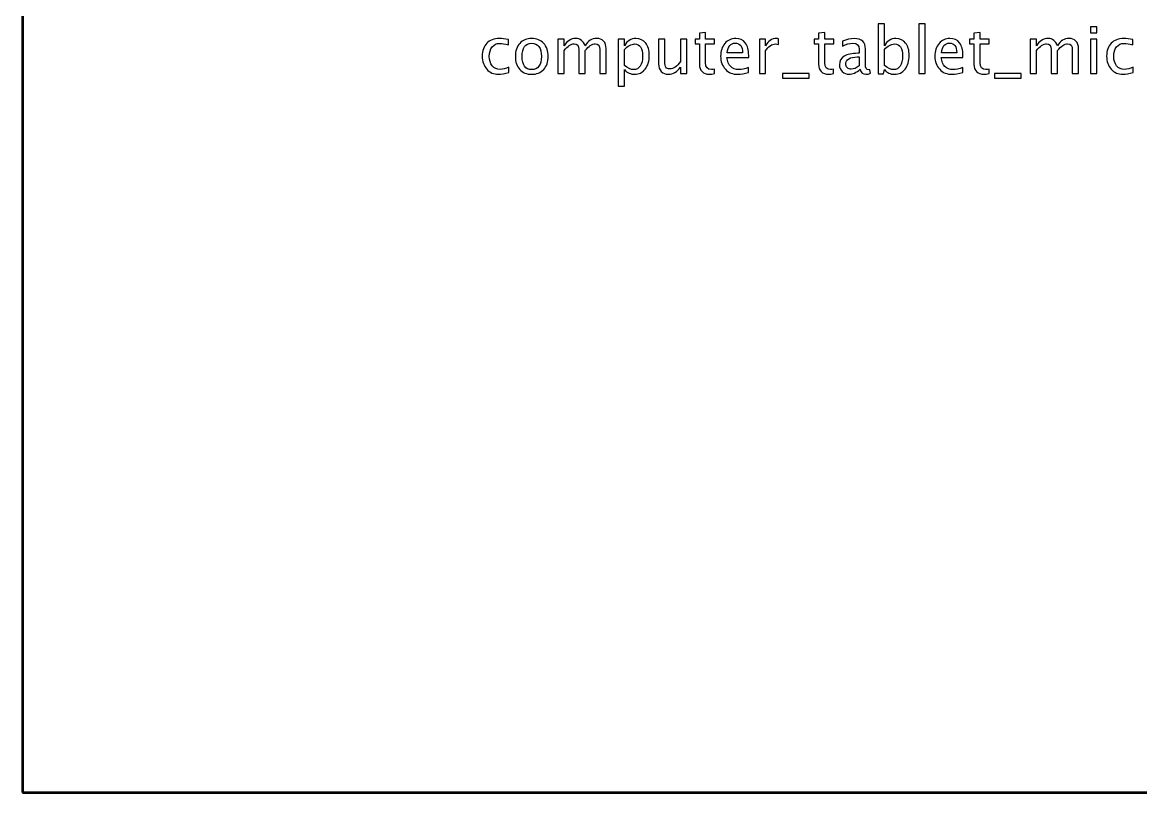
# Model space of a CAD drawing. Header units: centimetres. Extents: x -69 to 69, y -115 to 104.
# Drawn here: x 36.96 to 51.59, y 28.95 to 39.03 of the extents above; entities that cross this region are included whole.
import ezdxf

# ---------------------------------------------------------------- set-up
doc = ezdxf.new("R2010")
doc.units = ezdxf.units.CM
doc.header["$MEASUREMENT"] = 0
doc.layers.add('Layer 1', color=7, linetype='Continuous')

msp = doc.modelspace()

# ---------------------------------------------------------------- linework, layer by layer
at = {"layer": 'Layer 1', "lineweight": 53}
msp.add_lwpolyline([(36.9625, 28.95), (66.1625, 28.95), (66.1625, 49.05), (36.9625, 49.05), (36.9625, 28.95)], close=True, dxfattribs=at)
at = {"layer": 'Layer 1'}
for points, knots in [([(48.15972, 38.35768), (48.15972, 38.35768), (48.15972, 39.01554), (48.15972, 39.01554), (48.15972, 39.01554), (48.15972, 39.01554), (48.241, 39.01554), (48.241, 39.01554), (48.241, 39.01554), (48.241, 39.01554), (48.241, 38.72669), (48.241, 38.72669), (48.241, 38.72669), (48.2743, 38.78948), (48.3244, 38.82081), (48.39114, 38.82081), (48.39114, 38.82081), (48.44519, 38.82081), (48.48766, 38.80119), (48.51871, 38.76182), (48.51871, 38.76182), (48.54975, 38.72245), (48.56528, 38.66869), (48.56528, 38.60053), (48.56528, 38.60053), (48.56528, 38.52631), (48.54764, 38.46634), (48.5125, 38.4209), (48.5125, 38.4209), (48.47736, 38.37532), (48.43108, 38.3526), (48.37379, 38.3526), (48.37379, 38.3526), (48.32059, 38.3526), (48.27628, 38.37292), (48.241, 38.4137), (48.241, 38.4137), (48.241, 38.4137), (48.23112, 38.35768), (48.23112, 38.35768), (48.23112, 38.35768), (48.23112, 38.35768), (48.15972, 38.35768), (48.15972, 38.35768)], [0, 0, 0, 0, 0.08333333, 0.08333333, 0.08333333, 0.08333333, 0.16666667, 0.16666667, 0.16666667, 0.16666667, 0.25, 0.25, 0.25, 0.25, 0.33333333, 0.33333333, 0.33333333, 0.33333333, 0.41666667, 0.41666667, 0.41666667, 0.41666667, 0.5, 0.5, 0.5, 0.5, 0.58333333, 0.58333333, 0.58333333, 0.58333333, 0.66666667, 0.66666667, 0.66666667, 0.66666667, 0.75, 0.75, 0.75, 0.75, 0.83333333, 0.83333333, 0.83333333, 0.83333333, 1, 1, 1, 1]), ([(48.69256, 38.36276), (48.69256, 38.36276), (48.69256, 39.01554), (48.69256, 39.01554), (48.69256, 39.01554), (48.69256, 39.01554), (48.77384, 39.01554), (48.77384, 39.01554), (48.77384, 39.01554), (48.77384, 39.01554), (48.77384, 38.36276), (48.77384, 38.36276), (48.77384, 38.36276), (48.77384, 38.36276), (48.69256, 38.36276), (48.69256, 38.36276)], [0, 0, 0, 0, 0.2, 0.2, 0.2, 0.2, 0.4, 0.4, 0.4, 0.4, 0.6, 0.6, 0.6, 0.6, 1, 1, 1, 1]), ([(50.93949, 38.89362), (50.93949, 38.89362), (50.93949, 38.9749), (50.93949, 38.9749), (50.93949, 38.9749), (50.93949, 38.9749), (51.02077, 38.9749), (51.02077, 38.9749), (51.02077, 38.9749), (51.02077, 38.9749), (51.02077, 38.89362), (51.02077, 38.89362), (51.02077, 38.89362), (51.02077, 38.89362), (50.93949, 38.89362), (50.93949, 38.89362)], [0, 0, 0, 0, 0.2, 0.2, 0.2, 0.2, 0.4, 0.4, 0.4, 0.4, 0.6, 0.6, 0.6, 0.6, 1, 1, 1, 1]), ([(43.32635, 38.37631), (43.27372, 38.3605), (43.22828, 38.3526), (43.19004, 38.3526), (43.19004, 38.3526), (43.12936, 38.3526), (43.07913, 38.37504), (43.03919, 38.41977), (43.03919, 38.41977), (42.99926, 38.46464), (42.97922, 38.52123), (42.97922, 38.58939), (42.97922, 38.58939), (42.97922, 38.6622), (42.99898, 38.71907), (43.03849, 38.75971), (43.03849, 38.75971), (43.078, 38.80049), (43.13317, 38.82081), (43.20401, 38.82081), (43.20401, 38.82081), (43.23887, 38.82081), (43.27809, 38.81601), (43.32127, 38.80642), (43.32127, 38.80642), (43.32127, 38.80642), (43.32127, 38.73783), (43.32127, 38.73783), (43.32127, 38.73783), (43.27541, 38.75138), (43.23802, 38.75815), (43.20923, 38.75815), (43.20923, 38.75815), (43.16746, 38.75815), (43.13402, 38.74249), (43.10904, 38.71131), (43.10904, 38.71131), (43.08407, 38.68012), (43.07151, 38.63849), (43.07151, 38.58656), (43.07151, 38.58656), (43.07151, 38.53619), (43.08449, 38.49555), (43.11031, 38.46436), (43.11031, 38.46436), (43.13614, 38.43332), (43.16986, 38.41779), (43.21177, 38.41779), (43.21177, 38.41779), (43.24888, 38.41779), (43.28698, 38.42739), (43.32635, 38.44658), (43.32635, 38.44658), (43.32635, 38.44658), (43.32635, 38.37631), (43.32635, 38.37631)], [0, 0, 0, 0, 0.06666667, 0.06666667, 0.06666667, 0.06666667, 0.13333333, 0.13333333, 0.13333333, 0.13333333, 0.2, 0.2, 0.2, 0.2, 0.26666667, 0.26666667, 0.26666667, 0.26666667, 0.33333333, 0.33333333, 0.33333333, 0.33333333, 0.4, 0.4, 0.4, 0.4, 0.46666667, 0.46666667, 0.46666667, 0.46666667, 0.53333333, 0.53333333, 0.53333333, 0.53333333, 0.6, 0.6, 0.6, 0.6, 0.66666667, 0.66666667, 0.66666667, 0.66666667, 0.73333333, 0.73333333, 0.73333333, 0.73333333, 0.8, 0.8, 0.8, 0.8, 0.86666667, 0.86666667, 0.86666667, 0.86666667, 1, 1, 1, 1]), ([(43.62707, 38.3526), (43.56117, 38.3526), (43.50896, 38.37363), (43.47057, 38.41568), (43.47057, 38.41568), (43.43205, 38.45773), (43.41286, 38.51488), (43.41286, 38.58699), (43.41286, 38.58699), (43.41286, 38.65895), (43.43205, 38.71596), (43.47057, 38.75787), (43.47057, 38.75787), (43.50896, 38.79978), (43.56117, 38.82081), (43.62707, 38.82081), (43.62707, 38.82081), (43.69297, 38.82081), (43.74518, 38.79978), (43.78356, 38.75787), (43.78356, 38.75787), (43.82208, 38.71596), (43.84128, 38.65895), (43.84128, 38.58699), (43.84128, 38.58699), (43.84128, 38.51488), (43.82208, 38.45773), (43.78356, 38.41568), (43.78356, 38.41568), (43.74518, 38.37363), (43.69297, 38.3526), (43.62707, 38.3526)], [0, 0, 0, 0, 0.11111111, 0.11111111, 0.11111111, 0.11111111, 0.22222222, 0.22222222, 0.22222222, 0.22222222, 0.33333333, 0.33333333, 0.33333333, 0.33333333, 0.44444444, 0.44444444, 0.44444444, 0.44444444, 0.55555556, 0.55555556, 0.55555556, 0.55555556, 0.66666667, 0.66666667, 0.66666667, 0.66666667, 0.77777778, 0.77777778, 0.77777778, 0.77777778, 1, 1, 1, 1]), ([(43.96856, 38.36276), (43.96856, 38.36276), (43.96856, 38.8115), (43.96856, 38.8115), (43.96856, 38.8115), (43.96856, 38.8115), (44.04984, 38.8115), (44.04984, 38.8115), (44.04984, 38.8115), (44.04984, 38.8115), (44.04984, 38.72669), (44.04984, 38.72669), (44.04984, 38.72669), (44.08949, 38.78948), (44.14029, 38.82081), (44.20252, 38.82081), (44.20252, 38.82081), (44.2625, 38.82081), (44.30328, 38.78948), (44.32501, 38.72669), (44.32501, 38.72669), (44.36353, 38.79005), (44.41377, 38.82166), (44.47543, 38.82166), (44.47543, 38.82166), (44.5148, 38.82166), (44.54542, 38.81008), (44.5673, 38.7868), (44.5673, 38.7868), (44.58917, 38.76352), (44.60018, 38.73092), (44.60018, 38.68901), (44.60018, 38.68901), (44.60018, 38.68901), (44.60018, 38.36276), (44.60018, 38.36276), (44.60018, 38.36276), (44.60018, 38.36276), (44.5189, 38.36276), (44.5189, 38.36276), (44.5189, 38.36276), (44.5189, 38.36276), (44.5189, 38.6756), (44.5189, 38.6756), (44.5189, 38.6756), (44.5189, 38.72669), (44.49858, 38.75223), (44.45794, 38.75223), (44.45794, 38.75223), (44.41574, 38.75223), (44.37143, 38.72245), (44.32501, 38.66276), (44.32501, 38.66276), (44.32501, 38.66276), (44.32501, 38.36276), (44.32501, 38.36276), (44.32501, 38.36276), (44.32501, 38.36276), (44.24373, 38.36276), (44.24373, 38.36276), (44.24373, 38.36276), (44.24373, 38.36276), (44.24373, 38.67589), (44.24373, 38.67589), (44.24373, 38.67589), (44.24373, 38.72739), (44.22313, 38.75307), (44.18178, 38.75307), (44.18178, 38.75307), (44.14072, 38.75307), (44.09669, 38.72316), (44.04984, 38.66319), (44.04984, 38.66319), (44.04984, 38.66319), (44.04984, 38.36276), (44.04984, 38.36276), (44.04984, 38.36276), (44.04984, 38.36276), (43.96856, 38.36276), (43.96856, 38.36276)], [0, 0, 0, 0, 0.04761905, 0.04761905, 0.04761905, 0.04761905, 0.0952381, 0.0952381, 0.0952381, 0.0952381, 0.14285714, 0.14285714, 0.14285714, 0.14285714, 0.19047619, 0.19047619, 0.19047619, 0.19047619, 0.23809524, 0.23809524, 0.23809524, 0.23809524, 0.28571429, 0.28571429, 0.28571429, 0.28571429, 0.33333333, 0.33333333, 0.33333333, 0.33333333, 0.38095238, 0.38095238, 0.38095238, 0.38095238, 0.42857143, 0.42857143, 0.42857143, 0.42857143, 0.47619048, 0.47619048, 0.47619048, 0.47619048, 0.52380952, 0.52380952, 0.52380952, 0.52380952, 0.57142857, 0.57142857, 0.57142857, 0.57142857, 0.61904762, 0.61904762, 0.61904762, 0.61904762, 0.66666667, 0.66666667, 0.66666667, 0.66666667, 0.71428571, 0.71428571, 0.71428571, 0.71428571, 0.76190476, 0.76190476, 0.76190476, 0.76190476, 0.80952381, 0.80952381, 0.80952381, 0.80952381, 0.85714286, 0.85714286, 0.85714286, 0.85714286, 0.9047619, 0.9047619, 0.9047619, 0.9047619, 1, 1, 1, 1]), ([(44.75907, 38.19935), (44.75907, 38.19935), (44.75907, 38.8115), (44.75907, 38.8115), (44.75907, 38.8115), (44.75907, 38.8115), (44.84035, 38.8115), (44.84035, 38.8115), (44.84035, 38.8115), (44.84035, 38.8115), (44.84035, 38.72669), (44.84035, 38.72669), (44.84035, 38.72669), (44.87365, 38.78948), (44.92375, 38.82081), (44.99049, 38.82081), (44.99049, 38.82081), (45.04454, 38.82081), (45.08701, 38.80119), (45.11806, 38.76182), (45.11806, 38.76182), (45.1491, 38.72245), (45.16463, 38.66869), (45.16463, 38.60053), (45.16463, 38.60053), (45.16463, 38.52631), (45.14699, 38.46634), (45.11185, 38.4209), (45.11185, 38.4209), (45.07671, 38.37532), (45.03043, 38.3526), (44.97314, 38.3526), (44.97314, 38.3526), (44.91994, 38.3526), (44.87563, 38.37292), (44.84035, 38.4137), (44.84035, 38.4137), (44.84035, 38.4137), (44.84035, 38.19935), (44.84035, 38.19935), (44.84035, 38.19935), (44.84035, 38.19935), (44.75907, 38.19935), (44.75907, 38.19935)], [0, 0, 0, 0, 0.08333333, 0.08333333, 0.08333333, 0.08333333, 0.16666667, 0.16666667, 0.16666667, 0.16666667, 0.25, 0.25, 0.25, 0.25, 0.33333333, 0.33333333, 0.33333333, 0.33333333, 0.41666667, 0.41666667, 0.41666667, 0.41666667, 0.5, 0.5, 0.5, 0.5, 0.58333333, 0.58333333, 0.58333333, 0.58333333, 0.66666667, 0.66666667, 0.66666667, 0.66666667, 0.75, 0.75, 0.75, 0.75, 0.83333333, 0.83333333, 0.83333333, 0.83333333, 1, 1, 1, 1]), ([(45.573, 38.36276), (45.573, 38.36276), (45.573, 38.44714), (45.573, 38.44714), (45.573, 38.44714), (45.52968, 38.38407), (45.47705, 38.3526), (45.41524, 38.3526), (45.41524, 38.3526), (45.37601, 38.3526), (45.34483, 38.36488), (45.32168, 38.38957), (45.32168, 38.38957), (45.2984, 38.41427), (45.28683, 38.44743), (45.28683, 38.48934), (45.28683, 38.48934), (45.28683, 38.48934), (45.28683, 38.8115), (45.28683, 38.8115), (45.28683, 38.8115), (45.28683, 38.8115), (45.36811, 38.8115), (45.36811, 38.8115), (45.36811, 38.8115), (45.36811, 38.8115), (45.36811, 38.51587), (45.36811, 38.51587), (45.36811, 38.51587), (45.36811, 38.48214), (45.37305, 38.45829), (45.38279, 38.44418), (45.38279, 38.44418), (45.39266, 38.42993), (45.40903, 38.42287), (45.43203, 38.42287), (45.43203, 38.42287), (45.48171, 38.42287), (45.52884, 38.45547), (45.573, 38.52081), (45.573, 38.52081), (45.573, 38.52081), (45.573, 38.8115), (45.573, 38.8115), (45.573, 38.8115), (45.573, 38.8115), (45.65429, 38.8115), (45.65429, 38.8115), (45.65429, 38.8115), (45.65429, 38.8115), (45.65429, 38.36276), (45.65429, 38.36276), (45.65429, 38.36276), (45.65429, 38.36276), (45.573, 38.36276), (45.573, 38.36276)], [0, 0, 0, 0, 0.06666667, 0.06666667, 0.06666667, 0.06666667, 0.13333333, 0.13333333, 0.13333333, 0.13333333, 0.2, 0.2, 0.2, 0.2, 0.26666667, 0.26666667, 0.26666667, 0.26666667, 0.33333333, 0.33333333, 0.33333333, 0.33333333, 0.4, 0.4, 0.4, 0.4, 0.46666667, 0.46666667, 0.46666667, 0.46666667, 0.53333333, 0.53333333, 0.53333333, 0.53333333, 0.6, 0.6, 0.6, 0.6, 0.66666667, 0.66666667, 0.66666667, 0.66666667, 0.73333333, 0.73333333, 0.73333333, 0.73333333, 0.8, 0.8, 0.8, 0.8, 0.86666667, 0.86666667, 0.86666667, 0.86666667, 1, 1, 1, 1]), ([(46.01807, 38.3629), (45.99295, 38.35599), (45.97108, 38.3526), (45.9526, 38.3526), (45.9526, 38.3526), (45.91111, 38.3526), (45.87879, 38.36445), (45.85565, 38.38816), (45.85565, 38.38816), (45.83237, 38.41187), (45.8208, 38.44475), (45.8208, 38.48694), (45.8208, 38.48694), (45.8208, 38.48694), (45.8208, 38.75053), (45.8208, 38.75053), (45.8208, 38.75053), (45.8208, 38.75053), (45.76463, 38.75053), (45.76463, 38.75053), (45.76463, 38.75053), (45.76463, 38.75053), (45.76463, 38.8115), (45.76463, 38.8115), (45.76463, 38.8115), (45.76463, 38.8115), (45.8208, 38.8115), (45.8208, 38.8115), (45.8208, 38.8115), (45.8208, 38.8115), (45.8208, 38.89263), (45.8208, 38.89263), (45.8208, 38.89263), (45.8208, 38.89263), (45.90208, 38.9004), (45.90208, 38.9004), (45.90208, 38.9004), (45.90208, 38.9004), (45.90208, 38.8115), (45.90208, 38.8115), (45.90208, 38.8115), (45.90208, 38.8115), (46.01976, 38.8115), (46.01976, 38.8115), (46.01976, 38.8115), (46.01976, 38.8115), (46.01976, 38.75053), (46.01976, 38.75053), (46.01976, 38.75053), (46.01976, 38.75053), (45.90208, 38.75053), (45.90208, 38.75053), (45.90208, 38.75053), (45.90208, 38.75053), (45.90208, 38.50161), (45.90208, 38.50161), (45.90208, 38.50161), (45.90208, 38.44291), (45.92762, 38.41356), (45.97856, 38.41356), (45.97856, 38.41356), (45.98943, 38.41356), (46.00255, 38.41539), (46.01807, 38.41892), (46.01807, 38.41892), (46.01807, 38.41892), (46.01807, 38.3629), (46.01807, 38.3629)], [0, 0, 0, 0, 0.05555556, 0.05555556, 0.05555556, 0.05555556, 0.11111111, 0.11111111, 0.11111111, 0.11111111, 0.16666667, 0.16666667, 0.16666667, 0.16666667, 0.22222222, 0.22222222, 0.22222222, 0.22222222, 0.27777778, 0.27777778, 0.27777778, 0.27777778, 0.33333333, 0.33333333, 0.33333333, 0.33333333, 0.38888889, 0.38888889, 0.38888889, 0.38888889, 0.44444444, 0.44444444, 0.44444444, 0.44444444, 0.5, 0.5, 0.5, 0.5, 0.55555556, 0.55555556, 0.55555556, 0.55555556, 0.61111111, 0.61111111, 0.61111111, 0.61111111, 0.66666667, 0.66666667, 0.66666667, 0.66666667, 0.72222222, 0.72222222, 0.72222222, 0.72222222, 0.77777778, 0.77777778, 0.77777778, 0.77777778, 0.83333333, 0.83333333, 0.83333333, 0.83333333, 0.88888889, 0.88888889, 0.88888889, 0.88888889, 1, 1, 1, 1]), ([(46.46341, 38.37715), (46.4088, 38.36078), (46.3621, 38.3526), (46.32315, 38.3526), (46.32315, 38.3526), (46.25669, 38.3526), (46.20264, 38.37461), (46.16101, 38.4185), (46.16101, 38.4185), (46.11938, 38.46238), (46.0985, 38.51925), (46.0985, 38.58924), (46.0985, 38.58924), (46.0985, 38.65712), (46.11684, 38.71286), (46.15367, 38.75646), (46.15367, 38.75646), (46.1905, 38.79992), (46.23764, 38.82166), (46.29507, 38.82166), (46.29507, 38.82166), (46.3494, 38.82166), (46.39145, 38.80232), (46.42108, 38.76366), (46.42108, 38.76366), (46.45071, 38.72499), (46.46553, 38.67024), (46.46553, 38.59926), (46.46553, 38.59926), (46.46553, 38.59926), (46.46511, 38.57443), (46.46511, 38.57443), (46.46511, 38.57443), (46.46511, 38.57443), (46.18147, 38.57443), (46.18147, 38.57443), (46.18147, 38.57443), (46.19333, 38.46718), (46.24568, 38.41356), (46.33839, 38.41356), (46.33839, 38.41356), (46.3724, 38.41356), (46.41403, 38.42316), (46.46341, 38.44235), (46.46341, 38.44235), (46.46341, 38.44235), (46.46341, 38.37715), (46.46341, 38.37715)], [0, 0, 0, 0, 0.07692308, 0.07692308, 0.07692308, 0.07692308, 0.15384615, 0.15384615, 0.15384615, 0.15384615, 0.23076923, 0.23076923, 0.23076923, 0.23076923, 0.30769231, 0.30769231, 0.30769231, 0.30769231, 0.38461538, 0.38461538, 0.38461538, 0.38461538, 0.46153846, 0.46153846, 0.46153846, 0.46153846, 0.53846154, 0.53846154, 0.53846154, 0.53846154, 0.61538462, 0.61538462, 0.61538462, 0.61538462, 0.69230769, 0.69230769, 0.69230769, 0.69230769, 0.76923077, 0.76923077, 0.76923077, 0.76923077, 0.84615385, 0.84615385, 0.84615385, 0.84615385, 1, 1, 1, 1]), ([(46.6058, 38.36276), (46.6058, 38.36276), (46.6058, 38.8115), (46.6058, 38.8115), (46.6058, 38.8115), (46.6058, 38.8115), (46.68708, 38.8115), (46.68708, 38.8115), (46.68708, 38.8115), (46.68708, 38.8115), (46.68708, 38.72669), (46.68708, 38.72669), (46.68708, 38.72669), (46.7194, 38.78948), (46.76624, 38.82081), (46.82777, 38.82081), (46.82777, 38.82081), (46.83609, 38.82081), (46.84484, 38.8201), (46.85387, 38.81869), (46.85387, 38.81869), (46.85387, 38.81869), (46.85387, 38.74263), (46.85387, 38.74263), (46.85387, 38.74263), (46.83976, 38.74729), (46.82735, 38.74969), (46.81662, 38.74969), (46.81662, 38.74969), (46.76497, 38.74969), (46.72179, 38.71921), (46.68708, 38.65811), (46.68708, 38.65811), (46.68708, 38.65811), (46.68708, 38.36276), (46.68708, 38.36276), (46.68708, 38.36276), (46.68708, 38.36276), (46.6058, 38.36276), (46.6058, 38.36276)], [0, 0, 0, 0, 0.09090909, 0.09090909, 0.09090909, 0.09090909, 0.18181818, 0.18181818, 0.18181818, 0.18181818, 0.27272727, 0.27272727, 0.27272727, 0.27272727, 0.36363636, 0.36363636, 0.36363636, 0.36363636, 0.45454545, 0.45454545, 0.45454545, 0.45454545, 0.54545455, 0.54545455, 0.54545455, 0.54545455, 0.63636364, 0.63636364, 0.63636364, 0.63636364, 0.72727273, 0.72727273, 0.72727273, 0.72727273, 0.81818182, 0.81818182, 0.81818182, 0.81818182, 1, 1, 1, 1]), ([(47.57623, 38.3629), (47.55111, 38.35599), (47.52924, 38.3526), (47.51076, 38.3526), (47.51076, 38.3526), (47.46927, 38.3526), (47.43695, 38.36445), (47.41381, 38.38816), (47.41381, 38.38816), (47.39053, 38.41187), (47.37896, 38.44475), (47.37896, 38.48694), (47.37896, 38.48694), (47.37896, 38.48694), (47.37896, 38.75053), (47.37896, 38.75053), (47.37896, 38.75053), (47.37896, 38.75053), (47.32279, 38.75053), (47.32279, 38.75053), (47.32279, 38.75053), (47.32279, 38.75053), (47.32279, 38.8115), (47.32279, 38.8115), (47.32279, 38.8115), (47.32279, 38.8115), (47.37896, 38.8115), (47.37896, 38.8115), (47.37896, 38.8115), (47.37896, 38.8115), (47.37896, 38.89263), (47.37896, 38.89263), (47.37896, 38.89263), (47.37896, 38.89263), (47.46024, 38.9004), (47.46024, 38.9004), (47.46024, 38.9004), (47.46024, 38.9004), (47.46024, 38.8115), (47.46024, 38.8115), (47.46024, 38.8115), (47.46024, 38.8115), (47.57792, 38.8115), (47.57792, 38.8115), (47.57792, 38.8115), (47.57792, 38.8115), (47.57792, 38.75053), (47.57792, 38.75053), (47.57792, 38.75053), (47.57792, 38.75053), (47.46024, 38.75053), (47.46024, 38.75053), (47.46024, 38.75053), (47.46024, 38.75053), (47.46024, 38.50161), (47.46024, 38.50161), (47.46024, 38.50161), (47.46024, 38.44291), (47.48578, 38.41356), (47.53672, 38.41356), (47.53672, 38.41356), (47.54759, 38.41356), (47.56071, 38.41539), (47.57623, 38.41892), (47.57623, 38.41892), (47.57623, 38.41892), (47.57623, 38.3629), (47.57623, 38.3629)], [0, 0, 0, 0, 0.05555556, 0.05555556, 0.05555556, 0.05555556, 0.11111111, 0.11111111, 0.11111111, 0.11111111, 0.16666667, 0.16666667, 0.16666667, 0.16666667, 0.22222222, 0.22222222, 0.22222222, 0.22222222, 0.27777778, 0.27777778, 0.27777778, 0.27777778, 0.33333333, 0.33333333, 0.33333333, 0.33333333, 0.38888889, 0.38888889, 0.38888889, 0.38888889, 0.44444444, 0.44444444, 0.44444444, 0.44444444, 0.5, 0.5, 0.5, 0.5, 0.55555556, 0.55555556, 0.55555556, 0.55555556, 0.61111111, 0.61111111, 0.61111111, 0.61111111, 0.66666667, 0.66666667, 0.66666667, 0.66666667, 0.72222222, 0.72222222, 0.72222222, 0.72222222, 0.77777778, 0.77777778, 0.77777778, 0.77777778, 0.83333333, 0.83333333, 0.83333333, 0.83333333, 0.88888889, 0.88888889, 0.88888889, 0.88888889, 1, 1, 1, 1]), ([(47.9235, 38.41991), (47.87468, 38.37504), (47.82769, 38.3526), (47.78253, 38.3526), (47.78253, 38.3526), (47.74542, 38.3526), (47.71452, 38.36417), (47.6901, 38.38745), (47.6901, 38.38745), (47.66555, 38.41074), (47.65327, 38.44009), (47.65327, 38.47551), (47.65327, 38.47551), (47.65327, 38.52447), (47.67388, 38.56215), (47.71508, 38.5884), (47.71508, 38.5884), (47.75629, 38.61464), (47.81541, 38.62777), (47.89246, 38.62777), (47.89246, 38.62777), (47.89246, 38.62777), (47.91151, 38.62777), (47.91151, 38.62777), (47.91151, 38.62777), (47.91151, 38.62777), (47.91151, 38.68181), (47.91151, 38.68181), (47.91151, 38.68181), (47.91151, 38.73388), (47.88441, 38.75985), (47.83009, 38.75985), (47.83009, 38.75985), (47.78804, 38.75985), (47.74203, 38.74658), (47.69222, 38.72005), (47.69222, 38.72005), (47.69222, 38.72005), (47.69222, 38.78694), (47.69222, 38.78694), (47.69222, 38.78694), (47.74697, 38.80952), (47.79862, 38.82081), (47.84702, 38.82081), (47.84702, 38.82081), (47.89683, 38.82081), (47.93366, 38.80952), (47.95723, 38.7868), (47.95723, 38.7868), (47.98093, 38.76408), (47.99279, 38.72909), (47.99279, 38.68181), (47.99279, 38.68181), (47.99279, 38.68181), (47.99279, 38.47904), (47.99279, 38.47904), (47.99279, 38.47904), (47.99279, 38.43261), (48.00704, 38.40933), (48.03569, 38.40933), (48.03569, 38.40933), (48.03921, 38.40933), (48.04444, 38.40989), (48.05135, 38.41102), (48.05135, 38.41102), (48.05135, 38.41102), (48.05714, 38.36586), (48.05714, 38.36586), (48.05714, 38.36586), (48.03865, 38.35697), (48.01833, 38.3526), (47.99603, 38.3526), (47.99603, 38.3526), (47.95807, 38.3526), (47.93394, 38.37504), (47.9235, 38.41991)], [0, 0, 0, 0, 0.05, 0.05, 0.05, 0.05, 0.1, 0.1, 0.1, 0.1, 0.15, 0.15, 0.15, 0.15, 0.2, 0.2, 0.2, 0.2, 0.25, 0.25, 0.25, 0.25, 0.3, 0.3, 0.3, 0.3, 0.35, 0.35, 0.35, 0.35, 0.4, 0.4, 0.4, 0.4, 0.45, 0.45, 0.45, 0.45, 0.5, 0.5, 0.5, 0.5, 0.55, 0.55, 0.55, 0.55, 0.6, 0.6, 0.6, 0.6, 0.65, 0.65, 0.65, 0.65, 0.7, 0.7, 0.7, 0.7, 0.75, 0.75, 0.75, 0.75, 0.8, 0.8, 0.8, 0.8, 0.85, 0.85, 0.85, 0.85, 0.9, 0.9, 0.9, 0.9, 1, 1, 1, 1]), ([(49.2666, 38.37715), (49.21199, 38.36078), (49.16529, 38.3526), (49.12634, 38.3526), (49.12634, 38.3526), (49.05988, 38.3526), (49.00583, 38.37461), (48.9642, 38.4185), (48.9642, 38.4185), (48.92257, 38.46238), (48.90169, 38.51925), (48.90169, 38.58924), (48.90169, 38.58924), (48.90169, 38.65712), (48.92003, 38.71286), (48.95686, 38.75646), (48.95686, 38.75646), (48.99369, 38.79992), (49.04083, 38.82166), (49.09826, 38.82166), (49.09826, 38.82166), (49.15259, 38.82166), (49.19464, 38.80232), (49.22427, 38.76366), (49.22427, 38.76366), (49.2539, 38.72499), (49.26872, 38.67024), (49.26872, 38.59926), (49.26872, 38.59926), (49.26872, 38.59926), (49.2683, 38.57443), (49.2683, 38.57443), (49.2683, 38.57443), (49.2683, 38.57443), (48.98466, 38.57443), (48.98466, 38.57443), (48.98466, 38.57443), (48.99652, 38.46718), (49.04887, 38.41356), (49.14158, 38.41356), (49.14158, 38.41356), (49.17559, 38.41356), (49.21722, 38.42316), (49.2666, 38.44235), (49.2666, 38.44235), (49.2666, 38.44235), (49.2666, 38.37715), (49.2666, 38.37715)], [0, 0, 0, 0, 0.07692308, 0.07692308, 0.07692308, 0.07692308, 0.15384615, 0.15384615, 0.15384615, 0.15384615, 0.23076923, 0.23076923, 0.23076923, 0.23076923, 0.30769231, 0.30769231, 0.30769231, 0.30769231, 0.38461538, 0.38461538, 0.38461538, 0.38461538, 0.46153846, 0.46153846, 0.46153846, 0.46153846, 0.53846154, 0.53846154, 0.53846154, 0.53846154, 0.61538462, 0.61538462, 0.61538462, 0.61538462, 0.69230769, 0.69230769, 0.69230769, 0.69230769, 0.76923077, 0.76923077, 0.76923077, 0.76923077, 0.84615385, 0.84615385, 0.84615385, 0.84615385, 1, 1, 1, 1]), ([(49.60965, 38.3629), (49.58453, 38.35599), (49.56266, 38.3526), (49.54418, 38.3526), (49.54418, 38.3526), (49.50269, 38.3526), (49.47037, 38.36445), (49.44723, 38.38816), (49.44723, 38.38816), (49.42395, 38.41187), (49.41238, 38.44475), (49.41238, 38.48694), (49.41238, 38.48694), (49.41238, 38.48694), (49.41238, 38.75053), (49.41238, 38.75053), (49.41238, 38.75053), (49.41238, 38.75053), (49.35621, 38.75053), (49.35621, 38.75053), (49.35621, 38.75053), (49.35621, 38.75053), (49.35621, 38.8115), (49.35621, 38.8115), (49.35621, 38.8115), (49.35621, 38.8115), (49.41238, 38.8115), (49.41238, 38.8115), (49.41238, 38.8115), (49.41238, 38.8115), (49.41238, 38.89263), (49.41238, 38.89263), (49.41238, 38.89263), (49.41238, 38.89263), (49.49366, 38.9004), (49.49366, 38.9004), (49.49366, 38.9004), (49.49366, 38.9004), (49.49366, 38.8115), (49.49366, 38.8115), (49.49366, 38.8115), (49.49366, 38.8115), (49.61134, 38.8115), (49.61134, 38.8115), (49.61134, 38.8115), (49.61134, 38.8115), (49.61134, 38.75053), (49.61134, 38.75053), (49.61134, 38.75053), (49.61134, 38.75053), (49.49366, 38.75053), (49.49366, 38.75053), (49.49366, 38.75053), (49.49366, 38.75053), (49.49366, 38.50161), (49.49366, 38.50161), (49.49366, 38.50161), (49.49366, 38.44291), (49.5192, 38.41356), (49.57014, 38.41356), (49.57014, 38.41356), (49.58101, 38.41356), (49.59413, 38.41539), (49.60965, 38.41892), (49.60965, 38.41892), (49.60965, 38.41892), (49.60965, 38.3629), (49.60965, 38.3629)], [0, 0, 0, 0, 0.05555556, 0.05555556, 0.05555556, 0.05555556, 0.11111111, 0.11111111, 0.11111111, 0.11111111, 0.16666667, 0.16666667, 0.16666667, 0.16666667, 0.22222222, 0.22222222, 0.22222222, 0.22222222, 0.27777778, 0.27777778, 0.27777778, 0.27777778, 0.33333333, 0.33333333, 0.33333333, 0.33333333, 0.38888889, 0.38888889, 0.38888889, 0.38888889, 0.44444444, 0.44444444, 0.44444444, 0.44444444, 0.5, 0.5, 0.5, 0.5, 0.55555556, 0.55555556, 0.55555556, 0.55555556, 0.61111111, 0.61111111, 0.61111111, 0.61111111, 0.66666667, 0.66666667, 0.66666667, 0.66666667, 0.72222222, 0.72222222, 0.72222222, 0.72222222, 0.77777778, 0.77777778, 0.77777778, 0.77777778, 0.83333333, 0.83333333, 0.83333333, 0.83333333, 0.88888889, 0.88888889, 0.88888889, 0.88888889, 1, 1, 1, 1]), ([(50.14898, 38.36276), (50.14898, 38.36276), (50.14898, 38.8115), (50.14898, 38.8115), (50.14898, 38.8115), (50.14898, 38.8115), (50.23026, 38.8115), (50.23026, 38.8115), (50.23026, 38.8115), (50.23026, 38.8115), (50.23026, 38.72669), (50.23026, 38.72669), (50.23026, 38.72669), (50.26991, 38.78948), (50.32071, 38.82081), (50.38294, 38.82081), (50.38294, 38.82081), (50.44292, 38.82081), (50.4837, 38.78948), (50.50543, 38.72669), (50.50543, 38.72669), (50.54395, 38.79005), (50.59419, 38.82166), (50.65585, 38.82166), (50.65585, 38.82166), (50.69522, 38.82166), (50.72584, 38.81008), (50.74772, 38.7868), (50.74772, 38.7868), (50.76959, 38.76352), (50.7806, 38.73092), (50.7806, 38.68901), (50.7806, 38.68901), (50.7806, 38.68901), (50.7806, 38.36276), (50.7806, 38.36276), (50.7806, 38.36276), (50.7806, 38.36276), (50.69932, 38.36276), (50.69932, 38.36276), (50.69932, 38.36276), (50.69932, 38.36276), (50.69932, 38.6756), (50.69932, 38.6756), (50.69932, 38.6756), (50.69932, 38.72669), (50.679, 38.75223), (50.63836, 38.75223), (50.63836, 38.75223), (50.59616, 38.75223), (50.55185, 38.72245), (50.50543, 38.66276), (50.50543, 38.66276), (50.50543, 38.66276), (50.50543, 38.36276), (50.50543, 38.36276), (50.50543, 38.36276), (50.50543, 38.36276), (50.42415, 38.36276), (50.42415, 38.36276), (50.42415, 38.36276), (50.42415, 38.36276), (50.42415, 38.67589), (50.42415, 38.67589), (50.42415, 38.67589), (50.42415, 38.72739), (50.40355, 38.75307), (50.3622, 38.75307), (50.3622, 38.75307), (50.32114, 38.75307), (50.27711, 38.72316), (50.23026, 38.66319), (50.23026, 38.66319), (50.23026, 38.66319), (50.23026, 38.36276), (50.23026, 38.36276), (50.23026, 38.36276), (50.23026, 38.36276), (50.14898, 38.36276), (50.14898, 38.36276)], [0, 0, 0, 0, 0.04761905, 0.04761905, 0.04761905, 0.04761905, 0.0952381, 0.0952381, 0.0952381, 0.0952381, 0.14285714, 0.14285714, 0.14285714, 0.14285714, 0.19047619, 0.19047619, 0.19047619, 0.19047619, 0.23809524, 0.23809524, 0.23809524, 0.23809524, 0.28571429, 0.28571429, 0.28571429, 0.28571429, 0.33333333, 0.33333333, 0.33333333, 0.33333333, 0.38095238, 0.38095238, 0.38095238, 0.38095238, 0.42857143, 0.42857143, 0.42857143, 0.42857143, 0.47619048, 0.47619048, 0.47619048, 0.47619048, 0.52380952, 0.52380952, 0.52380952, 0.52380952, 0.57142857, 0.57142857, 0.57142857, 0.57142857, 0.61904762, 0.61904762, 0.61904762, 0.61904762, 0.66666667, 0.66666667, 0.66666667, 0.66666667, 0.71428571, 0.71428571, 0.71428571, 0.71428571, 0.76190476, 0.76190476, 0.76190476, 0.76190476, 0.80952381, 0.80952381, 0.80952381, 0.80952381, 0.85714286, 0.85714286, 0.85714286, 0.85714286, 0.9047619, 0.9047619, 0.9047619, 0.9047619, 1, 1, 1, 1]), ([(50.93949, 38.36276), (50.93949, 38.36276), (50.93949, 38.8115), (50.93949, 38.8115), (50.93949, 38.8115), (50.93949, 38.8115), (51.02077, 38.8115), (51.02077, 38.8115), (51.02077, 38.8115), (51.02077, 38.8115), (51.02077, 38.36276), (51.02077, 38.36276), (51.02077, 38.36276), (51.02077, 38.36276), (50.93949, 38.36276), (50.93949, 38.36276)], [0, 0, 0, 0, 0.2, 0.2, 0.2, 0.2, 0.4, 0.4, 0.4, 0.4, 0.6, 0.6, 0.6, 0.6, 1, 1, 1, 1]), ([(51.49575, 38.37631), (51.44312, 38.3605), (51.39768, 38.3526), (51.35944, 38.3526), (51.35944, 38.3526), (51.29876, 38.3526), (51.24853, 38.37504), (51.20859, 38.41977), (51.20859, 38.41977), (51.16866, 38.46464), (51.14862, 38.52123), (51.14862, 38.58939), (51.14862, 38.58939), (51.14862, 38.6622), (51.16838, 38.71907), (51.20789, 38.75971), (51.20789, 38.75971), (51.2474, 38.80049), (51.30257, 38.82081), (51.37341, 38.82081), (51.37341, 38.82081), (51.40827, 38.82081), (51.44749, 38.81601), (51.49067, 38.80642), (51.49067, 38.80642), (51.49067, 38.80642), (51.49067, 38.73783), (51.49067, 38.73783), (51.49067, 38.73783), (51.44481, 38.75138), (51.40742, 38.75815), (51.37863, 38.75815), (51.37863, 38.75815), (51.33686, 38.75815), (51.30342, 38.74249), (51.27844, 38.71131), (51.27844, 38.71131), (51.25347, 38.68012), (51.24091, 38.63849), (51.24091, 38.58656), (51.24091, 38.58656), (51.24091, 38.53619), (51.25389, 38.49555), (51.27971, 38.46436), (51.27971, 38.46436), (51.30554, 38.43332), (51.33926, 38.41779), (51.38117, 38.41779), (51.38117, 38.41779), (51.41828, 38.41779), (51.45638, 38.42739), (51.49575, 38.44658), (51.49575, 38.44658), (51.49575, 38.44658), (51.49575, 38.37631), (51.49575, 38.37631)], [0, 0, 0, 0, 0.06666667, 0.06666667, 0.06666667, 0.06666667, 0.13333333, 0.13333333, 0.13333333, 0.13333333, 0.2, 0.2, 0.2, 0.2, 0.26666667, 0.26666667, 0.26666667, 0.26666667, 0.33333333, 0.33333333, 0.33333333, 0.33333333, 0.4, 0.4, 0.4, 0.4, 0.46666667, 0.46666667, 0.46666667, 0.46666667, 0.53333333, 0.53333333, 0.53333333, 0.53333333, 0.6, 0.6, 0.6, 0.6, 0.66666667, 0.66666667, 0.66666667, 0.66666667, 0.73333333, 0.73333333, 0.73333333, 0.73333333, 0.8, 0.8, 0.8, 0.8, 0.86666667, 0.86666667, 0.86666667, 0.86666667, 1, 1, 1, 1]), ([(43.62693, 38.41356), (43.66714, 38.41356), (43.69847, 38.42866), (43.72077, 38.459), (43.72077, 38.459), (43.74292, 38.4892), (43.75407, 38.53195), (43.75407, 38.58699), (43.75407, 38.58699), (43.75407, 38.64188), (43.74292, 38.68449), (43.72077, 38.71469), (43.72077, 38.71469), (43.69847, 38.74475), (43.66714, 38.75985), (43.62693, 38.75985), (43.62693, 38.75985), (43.58657, 38.75985), (43.55524, 38.74475), (43.53323, 38.71469), (43.53323, 38.71469), (43.51107, 38.68449), (43.50007, 38.64188), (43.50007, 38.58699), (43.50007, 38.58699), (43.50007, 38.53195), (43.51107, 38.4892), (43.53323, 38.459), (43.53323, 38.459), (43.55524, 38.42866), (43.58657, 38.41356), (43.62693, 38.41356)], [0, 0, 0, 0, 0.11111111, 0.11111111, 0.11111111, 0.11111111, 0.22222222, 0.22222222, 0.22222222, 0.22222222, 0.33333333, 0.33333333, 0.33333333, 0.33333333, 0.44444444, 0.44444444, 0.44444444, 0.44444444, 0.55555556, 0.55555556, 0.55555556, 0.55555556, 0.66666667, 0.66666667, 0.66666667, 0.66666667, 0.77777778, 0.77777778, 0.77777778, 0.77777778, 1, 1, 1, 1]), ([(44.84035, 38.46972), (44.88226, 38.43233), (44.9222, 38.41356), (44.96015, 38.41356), (44.96015, 38.41356), (44.99755, 38.41356), (45.02648, 38.42922), (45.0468, 38.46041), (45.0468, 38.46041), (45.06726, 38.49159), (45.07742, 38.53548), (45.07742, 38.59221), (45.07742, 38.59221), (45.07742, 38.69719), (45.0427, 38.74969), (44.97328, 38.74969), (44.97328, 38.74969), (44.92784, 38.74969), (44.88353, 38.72513), (44.84035, 38.67589), (44.84035, 38.67589), (44.84035, 38.67589), (44.84035, 38.46972), (44.84035, 38.46972)], [0, 0, 0, 0, 0.14285714, 0.14285714, 0.14285714, 0.14285714, 0.28571429, 0.28571429, 0.28571429, 0.28571429, 0.42857143, 0.42857143, 0.42857143, 0.42857143, 0.57142857, 0.57142857, 0.57142857, 0.57142857, 0.71428571, 0.71428571, 0.71428571, 0.71428571, 1, 1, 1, 1]), ([(46.18571, 38.63539), (46.18571, 38.63539), (46.38383, 38.63539), (46.38383, 38.63539), (46.38383, 38.63539), (46.38383, 38.71893), (46.35264, 38.76069), (46.29041, 38.76069), (46.29041, 38.76069), (46.22776, 38.76069), (46.1929, 38.71893), (46.18571, 38.63539)], [0, 0, 0, 0, 0.25, 0.25, 0.25, 0.25, 0.5, 0.5, 0.5, 0.5, 1, 1, 1, 1]), ([(48.241, 38.46972), (48.28291, 38.43233), (48.32285, 38.41356), (48.3608, 38.41356), (48.3608, 38.41356), (48.3982, 38.41356), (48.42713, 38.42922), (48.44745, 38.46041), (48.44745, 38.46041), (48.46791, 38.49159), (48.47807, 38.53548), (48.47807, 38.59221), (48.47807, 38.59221), (48.47807, 38.69719), (48.44335, 38.74969), (48.37393, 38.74969), (48.37393, 38.74969), (48.32849, 38.74969), (48.28418, 38.72513), (48.241, 38.67589), (48.241, 38.67589), (48.241, 38.67589), (48.241, 38.46972), (48.241, 38.46972)], [0, 0, 0, 0, 0.14285714, 0.14285714, 0.14285714, 0.14285714, 0.28571429, 0.28571429, 0.28571429, 0.28571429, 0.42857143, 0.42857143, 0.42857143, 0.42857143, 0.57142857, 0.57142857, 0.57142857, 0.57142857, 0.71428571, 0.71428571, 0.71428571, 0.71428571, 1, 1, 1, 1]), ([(48.9889, 38.63539), (48.9889, 38.63539), (49.18702, 38.63539), (49.18702, 38.63539), (49.18702, 38.63539), (49.18702, 38.71893), (49.15583, 38.76069), (49.0936, 38.76069), (49.0936, 38.76069), (49.03095, 38.76069), (48.99609, 38.71893), (48.9889, 38.63539)], [0, 0, 0, 0, 0.25, 0.25, 0.25, 0.25, 0.5, 0.5, 0.5, 0.5, 1, 1, 1, 1]), ([(47.91151, 38.46422), (47.91151, 38.46422), (47.91151, 38.57951), (47.91151, 38.57951), (47.91151, 38.57951), (47.91151, 38.57951), (47.8854, 38.58035), (47.8854, 38.58035), (47.8854, 38.58035), (47.84025, 38.58035), (47.80384, 38.57203), (47.77604, 38.55538), (47.77604, 38.55538), (47.74838, 38.53859), (47.73455, 38.51643), (47.73455, 38.48877), (47.73455, 38.48877), (47.73455, 38.46944), (47.74147, 38.45307), (47.75516, 38.43967), (47.75516, 38.43967), (47.76899, 38.42626), (47.78578, 38.41949), (47.80567, 38.41949), (47.80567, 38.41949), (47.83954, 38.41949), (47.87482, 38.43444), (47.91151, 38.46422)], [0, 0, 0, 0, 0.125, 0.125, 0.125, 0.125, 0.25, 0.25, 0.25, 0.25, 0.375, 0.375, 0.375, 0.375, 0.5, 0.5, 0.5, 0.5, 0.625, 0.625, 0.625, 0.625, 0.75, 0.75, 0.75, 0.75, 1, 1, 1, 1]), ([(46.90651, 38.3018), (46.90651, 38.3018), (46.90651, 38.36276), (46.90651, 38.36276), (46.90651, 38.36276), (46.90651, 38.36276), (47.25872, 38.36276), (47.25872, 38.36276), (47.25872, 38.36276), (47.25872, 38.36276), (47.25872, 38.3018), (47.25872, 38.3018), (47.25872, 38.3018), (47.25872, 38.3018), (46.90651, 38.3018), (46.90651, 38.3018)], [0, 0, 0, 0, 0.2, 0.2, 0.2, 0.2, 0.4, 0.4, 0.4, 0.4, 0.6, 0.6, 0.6, 0.6, 1, 1, 1, 1]), ([(49.67992, 38.3018), (49.67992, 38.3018), (49.67992, 38.36276), (49.67992, 38.36276), (49.67992, 38.36276), (49.67992, 38.36276), (50.03213, 38.36276), (50.03213, 38.36276), (50.03213, 38.36276), (50.03213, 38.36276), (50.03213, 38.3018), (50.03213, 38.3018), (50.03213, 38.3018), (50.03213, 38.3018), (49.67992, 38.3018), (49.67992, 38.3018)], [0, 0, 0, 0, 0.2, 0.2, 0.2, 0.2, 0.4, 0.4, 0.4, 0.4, 0.6, 0.6, 0.6, 0.6, 1, 1, 1, 1])]:
    msp.add_open_spline(points, degree=3, knots=knots, dxfattribs=at)

doc.saveas('drawing.dxf')
